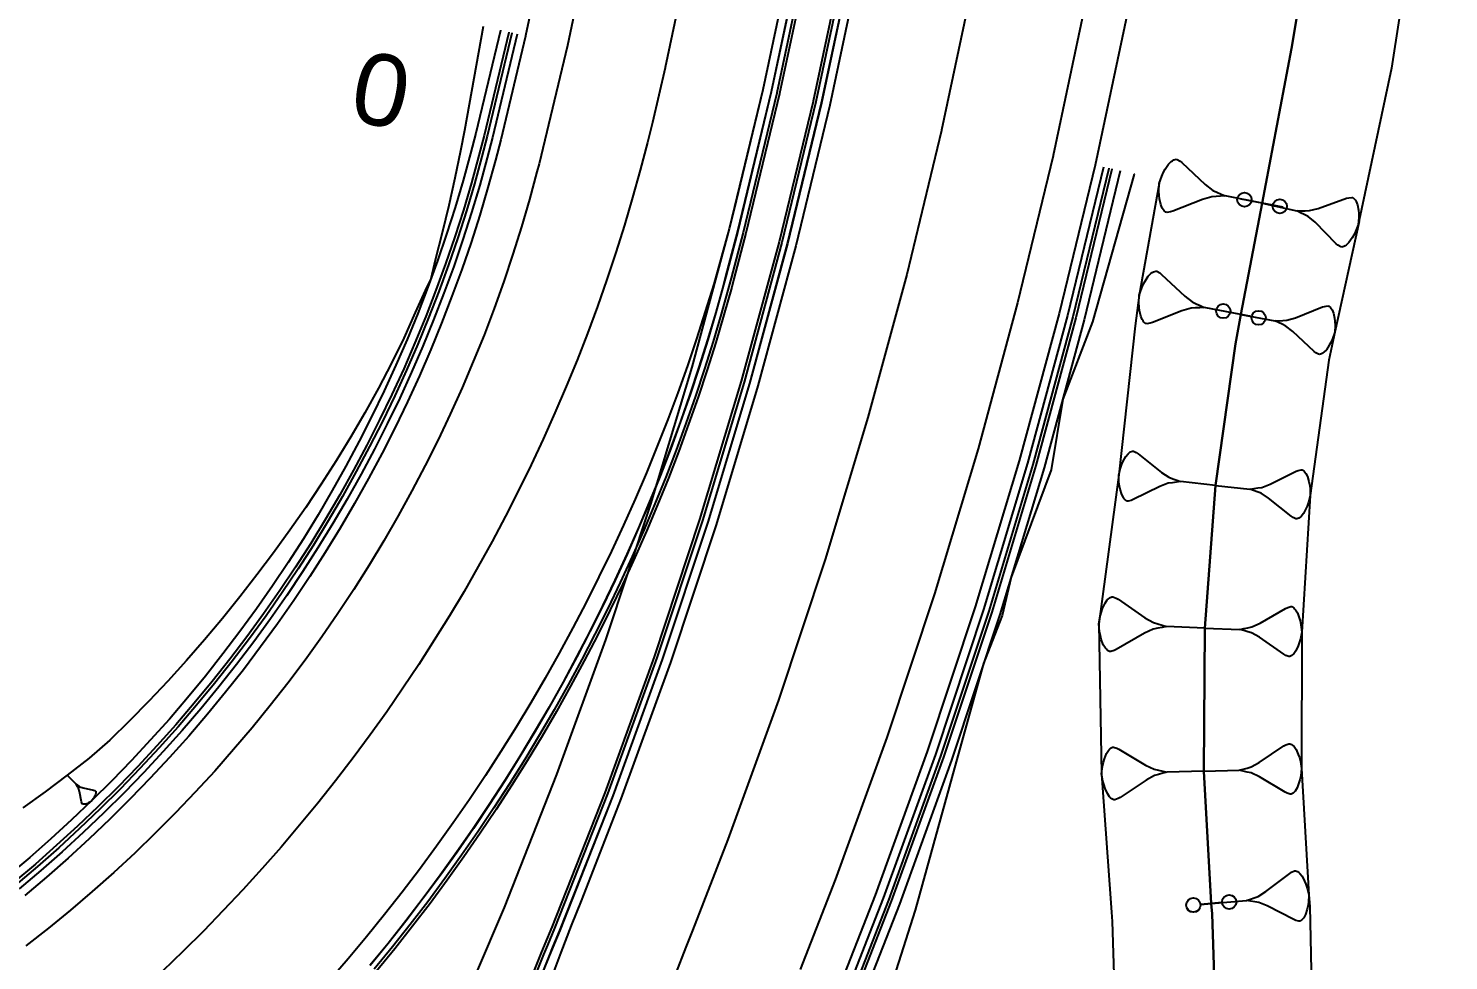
# Model space of a CAD drawing. Extents: x 383808 to 384559, y 802827 to 803490.
# Drawn here: x 384007.66 to 384057.27, y 803240.08 to 803272.65 of the extents above; entities that cross this region are included whole.
import ezdxf
from ezdxf.enums import TextEntityAlignment as Align

# ---------------------------------------------------------------- set-up
doc = ezdxf.new("R2010")
doc.units = 0
doc.layers.get('0').update_dxf_attribs({"linetype": 'CONTINUOUS'})
doc.styles.add('ARIAL', font='ARIAL.FON')

msp = doc.modelspace()

# ---------------------------------------------------------------- linework, layer by layer
at = {"color": 7}
for p, q in [((384047.623, 803268.0248), (384047.6671, 803268.0548)), ((384047.6671, 803268.0548), (384047.7483, 803268.0778)), ((384047.7483, 803268.0778), (384047.7853, 803268.0707)), ((384047.7853, 803268.0707), (384047.8894, 803268.0125)), ((384047.2508, 803267.4814), (384047.3161, 803267.6226)), ((384047.3161, 803267.6226), (384047.3743, 803267.7267)), ((384047.3743, 803267.7267), (384047.4837, 803267.8978)), ((384047.4837, 803267.8978), (384047.5789, 803267.9948)), ((384047.5789, 803267.9948), (384047.623, 803268.0248)), ((384047.8894, 803268.0125), (384047.9565, 803267.9613)), ((384047.9565, 803267.9613), (384048.7698, 803267.1922)), ((384047.1521, 803266.9627), (384047.1644, 803267.2291)), ((384047.1644, 803267.2291), (384047.2508, 803267.4814)), ((384048.7698, 803267.1922), (384049.038, 803266.9876)), ((384047.1609, 803266.8075), (384047.1521, 803266.9627)), ((384047.1768, 803266.6893), (384047.1609, 803266.8075)), ((384047.2156, 803266.4899), (384047.1768, 803266.6893)), ((384048.6711, 803266.6735), (384047.632, 803266.2571)), ((384048.9957, 803266.7653), (384048.6711, 803266.6735)), ((384049.1509, 803266.7741), (384048.9957, 803266.7653)), ((384049.038, 803266.9876), (384049.1791, 803266.9223)), ((384049.3062, 803266.7829), (384049.1509, 803266.7741)), ((384049.1791, 803266.9223), (384049.3203, 803266.857)), ((384049.4614, 803266.7918), (384049.3062, 803266.7829)), ((384049.3203, 803266.857), (384049.4614, 803266.7918)), ((384050.7581, 803266.5449), (384049.4614, 803266.7918)), ((384052.7142, 803266.3557), (384053.7038, 803266.7128)), ((384053.7038, 803266.7128), (384053.7808, 803266.7317)), ((384053.7808, 803266.7317), (384053.8923, 803266.7427)), ((384053.8923, 803266.7427), (384053.9269, 803266.7349)), ((384053.9269, 803266.7349), (384053.9882, 803266.6846)), ((384053.9882, 803266.6846), (384054.0149, 803266.6422)), ((384054.0149, 803266.6422), (384054.0416, 803266.5998)), ((384054.0416, 803266.5998), (384054.0873, 803266.4805)), ((384047.2685, 803266.3647), (384047.2156, 803266.4899)), ((384047.2985, 803266.3206), (384047.2685, 803266.3647)), ((384047.3285, 803266.2765), (384047.2985, 803266.3206)), ((384047.3956, 803266.2253), (384047.3285, 803266.2765)), ((384047.4326, 803266.2183), (384047.3956, 803266.2253)), ((384047.5508, 803266.2342), (384047.4326, 803266.2183)), ((384047.632, 803266.2571), (384047.5508, 803266.2342)), ((384050.7581, 803266.5449), (384051.968, 803266.2705)), ((384051.968, 803266.2705), (384052.1141, 803266.2737)), ((384052.0984, 803266.2046), (384051.968, 803266.2705)), ((384052.2288, 803266.1387), (384052.0984, 803266.2046)), ((384052.1141, 803266.2737), (384052.2602, 803266.2769)), ((384052.3593, 803266.0727), (384052.2288, 803266.1387)), ((384052.2602, 803266.2769), (384052.4063, 803266.2801)), ((384052.6044, 803265.8717), (384052.3593, 803266.0727)), ((384052.4063, 803266.2801), (384052.7142, 803266.3557)), ((384054.0873, 803266.4805), (384054.1172, 803266.2919)), ((384054.1172, 803266.2919), (384054.1282, 803266.1804)), ((384054.1282, 803266.1804), (384054.1315, 803266.0343)), ((384053.3432, 803265.1227), (384052.6044, 803265.8717)), ((384054.1111, 803265.7845), (384054.0217, 803265.5503)), ((384054.1315, 803266.0343), (384054.1111, 803265.7845)), ((384053.4045, 803265.0724), (384053.3432, 803265.1227)), ((384053.5004, 803265.0144), (384053.4045, 803265.0724)), ((384053.6967, 803265.0789), (384053.6543, 803265.0521)), ((384053.7894, 803265.1669), (384053.6967, 803265.0789)), ((384053.8977, 803265.324), (384053.7894, 803265.1669)), ((384053.9558, 803265.4199), (384053.8977, 803265.324)), ((384054.0217, 803265.5503), (384053.9558, 803265.4199)), ((384053.5349, 803265.0065), (384053.5004, 803265.0144)), ((384053.6119, 803265.0254), (384053.5349, 803265.0065)), ((384053.6543, 803265.0521), (384053.6119, 803265.0254)), ((384046.7789, 803263.9902), (384046.8731, 803264.0862)), ((384046.8731, 803264.0862), (384046.9167, 803264.1159)), ((384046.9167, 803264.1159), (384046.9603, 803264.1455)), ((384046.9603, 803264.1455), (384047.0405, 803264.1682)), ((384047.0405, 803264.1682), (384047.0772, 803264.1612)), ((384047.0772, 803264.1612), (384047.1801, 803264.1037)), ((384047.1801, 803264.1037), (384047.2464, 803264.0531)), ((384046.4631, 803263.329), (384046.5486, 803263.5785)), ((384046.5486, 803263.5785), (384046.6131, 803263.7181)), ((384046.6131, 803263.7181), (384046.6707, 803263.821)), ((384046.6707, 803263.821), (384046.7789, 803263.9902)), ((384047.2464, 803264.0531), (384048.0507, 803263.2925)), ((384046.4509, 803263.0656), (384046.4631, 803263.329)), ((384048.0507, 803263.2925), (384048.3159, 803263.0901)), ((384048.3159, 803263.0901), (384048.4555, 803263.0256)), ((384046.4597, 803262.912), (384046.4509, 803263.0656)), ((384046.4754, 803262.7952), (384046.4597, 803262.912)), ((384046.5138, 803262.598), (384046.4754, 803262.7952)), ((384046.5661, 803262.4742), (384046.5138, 803262.598)), ((384047.9531, 803262.7796), (384046.9255, 803262.3678)), ((384048.2741, 803262.8703), (384047.9531, 803262.7796)), ((384048.4276, 803262.879), (384048.2741, 803262.8703)), ((384048.5811, 803262.8878), (384048.4276, 803262.879)), ((384048.4555, 803263.0256), (384048.5951, 803262.961)), ((384048.7347, 803262.8965), (384048.5811, 803262.8878)), ((384048.5951, 803262.961), (384048.7347, 803262.8965)), ((384050.017, 803262.6523), (384048.7347, 803262.8965)), ((384050.017, 803262.6523), (384051.1986, 803262.4273)), ((384051.9189, 803262.5351), (384052.8658, 803262.9146)), ((384052.8658, 803262.9146), (384052.9397, 803262.9355)), ((384052.9397, 803262.9355), (384053.0474, 803262.95)), ((384053.0474, 803262.95), (384053.0812, 803262.9435)), ((384053.0812, 803262.9435), (384053.1423, 803262.8969)), ((384053.1423, 803262.8969), (384053.1696, 803262.8567)), ((384053.1696, 803262.8567), (384053.197, 803262.8165)), ((384053.197, 803262.8165), (384053.2452, 803262.7024)), ((384053.2452, 803262.7024), (384053.2806, 803262.5207)), ((384046.5958, 803262.4305), (384046.5661, 803262.4742)), ((384046.6255, 803262.3869), (384046.5958, 803262.4305)), ((384046.6918, 803262.3363), (384046.6255, 803262.3869)), ((384046.7284, 803262.3294), (384046.6918, 803262.3363)), ((384046.8453, 803262.3451), (384046.7284, 803262.3294)), ((384046.9255, 803262.3678), (384046.8453, 803262.3451)), ((384051.1986, 803262.4273), (384051.3401, 803262.4354)), ((384051.3272, 803262.3679), (384051.1986, 803262.4273)), ((384051.4559, 803262.3084), (384051.3272, 803262.3679)), ((384051.3401, 803262.4354), (384051.4816, 803262.4434)), ((384051.5845, 803262.2489), (384051.4559, 803262.3084)), ((384051.4816, 803262.4434), (384051.6231, 803262.4515)), ((384051.8289, 803262.0624), (384051.5845, 803262.2489)), ((384051.6231, 803262.4515), (384051.9189, 803262.5351)), ((384053.2806, 803262.5207), (384053.2951, 803262.413)), ((384053.3031, 803262.2715), (384053.2919, 803262.0288)), ((384053.2951, 803262.413), (384053.3031, 803262.2715)), ((384052.5701, 803261.3615), (384051.8289, 803262.0624)), ((384053.1536, 803261.6703), (384053.1006, 803261.5754)), ((384053.2131, 803261.7989), (384053.1536, 803261.6703)), ((384053.2919, 803262.0288), (384053.2131, 803261.7989)), ((384052.6312, 803261.3149), (384052.5701, 803261.3615)), ((384052.726, 803261.2619), (384052.6312, 803261.3149)), ((384052.7598, 803261.2554), (384052.726, 803261.2619)), ((384052.8337, 803261.2764), (384052.7598, 803261.2554)), ((384052.8739, 803261.3037), (384052.8337, 803261.2764)), ((384052.9141, 803261.331), (384052.8739, 803261.3037)), ((384053.0009, 803261.4194), (384052.9141, 803261.331)), ((384053.1006, 803261.5754), (384053.0009, 803261.4194)), ((384045.9049, 803257.5241), (384045.9934, 803257.6908)), ((384045.9934, 803257.6908), (384046.0744, 803257.7878)), ((384046.0744, 803257.7878), (384046.113, 803257.8189)), ((384046.113, 803257.8189), (384046.1516, 803257.85)), ((384046.1516, 803257.85), (384046.2251, 803257.8773)), ((384046.2251, 803257.8773), (384046.2599, 803257.8735)), ((384046.2599, 803257.8735), (384046.3607, 803257.8274)), ((384046.3607, 803257.8274), (384046.4266, 803257.785)), ((384046.4266, 803257.785), (384047.2374, 803257.1333)), ((384045.7476, 803257.0476), (384045.8088, 803257.2877)), ((384045.8088, 803257.2877), (384045.8588, 803257.4233)), ((384045.8588, 803257.4233), (384045.9049, 803257.5241)), ((384047.2374, 803257.1333), (384047.5011, 803256.9638)), ((384051.0311, 803256.7184), (384051.9437, 803257.1724)), ((384051.9437, 803257.1724), (384052.0157, 803257.1992)), ((384052.0157, 803257.1992), (384052.1218, 803257.2223)), ((384052.1218, 803257.2223), (384052.156, 803257.2186)), ((384052.156, 803257.2186), (384052.2206, 803257.1771)), ((384052.2206, 803257.1771), (384052.251, 803257.1392)), ((384052.251, 803257.1392), (384052.2815, 803257.1014)), ((384045.7561, 803256.7999), (384045.7476, 803257.0476)), ((384045.7759, 803256.6568), (384045.7561, 803256.7999)), ((384045.7995, 803256.5485), (384045.7759, 803256.6568)), ((384047.1847, 803256.6455), (384046.2534, 803256.1822)), ((384047.4785, 803256.7548), (384047.1847, 803256.6455)), ((384047.6217, 803256.7746), (384047.4785, 803256.7548)), ((384047.5011, 803256.9638), (384047.6367, 803256.9139)), ((384047.7648, 803256.7943), (384047.6217, 803256.7746)), ((384047.6367, 803256.9139), (384047.7723, 803256.864)), ((384047.908, 803256.8141), (384047.7648, 803256.7943)), ((384047.7723, 803256.864), (384047.908, 803256.8141)), ((384049.1275, 803256.6823), (384047.908, 803256.8141)), ((384049.1275, 803256.6823), (384050.3225, 803256.5532)), ((384050.7432, 803256.6113), (384051.0311, 803256.7184)), ((384052.2815, 803257.1014), (384052.3387, 803256.9916)), ((384052.3387, 803256.9916), (384052.3885, 803256.8135)), ((384052.3885, 803256.8135), (384052.4116, 803256.7074)), ((384052.4116, 803256.7074), (384052.431, 803256.5671)), ((384045.8503, 803256.3667), (384045.7995, 803256.5485)), ((384045.9087, 803256.2547), (384045.8503, 803256.3667)), ((384045.9398, 803256.2161), (384045.9087, 803256.2547)), ((384045.9709, 803256.1775), (384045.9398, 803256.2161)), ((384046.0368, 803256.1351), (384045.9709, 803256.1775)), ((384046.0716, 803256.1313), (384046.0368, 803256.1351)), ((384046.1799, 803256.1549), (384046.0716, 803256.1313)), ((384046.2534, 803256.1822), (384046.1799, 803256.1549)), ((384050.3225, 803256.5532), (384050.4627, 803256.5726)), ((384050.4553, 803256.5043), (384050.3225, 803256.5532)), ((384050.5882, 803256.4554), (384050.4553, 803256.5043)), ((384050.4627, 803256.5726), (384050.603, 803256.592)), ((384050.7211, 803256.4065), (384050.5882, 803256.4554)), ((384050.603, 803256.592), (384050.7432, 803256.6113)), ((384050.9795, 803256.2404), (384050.7211, 803256.4065)), ((384051.774, 803255.6019), (384050.9795, 803256.2404)), ((384052.4393, 803256.3244), (384052.3793, 803256.0891)), ((384052.431, 803256.5671), (384052.4393, 803256.3244)), ((384052.1985, 803255.6942), (384052.1191, 803255.5991)), ((384052.2852, 803255.8575), (384052.1985, 803255.6942)), ((384052.3304, 803255.9562), (384052.2852, 803255.8575)), ((384052.3793, 803256.0891), (384052.3304, 803255.9562)), ((384051.8386, 803255.5604), (384051.774, 803255.6019)), ((384051.9373, 803255.5151), (384051.8386, 803255.5604)), ((384051.9715, 803255.5115), (384051.9373, 803255.5151)), ((384052.0435, 803255.5382), (384051.9715, 803255.5115)), ((384052.0813, 803255.5687), (384052.0435, 803255.5382)), ((384052.1191, 803255.5991), (384052.0813, 803255.5687)), ((384045.2677, 803252.568), (384045.3489, 803252.6796)), ((384045.3489, 803252.6796), (384045.3887, 803252.7163)), ((384045.3887, 803252.7163), (384045.4285, 803252.7529)), ((384045.4285, 803252.7529), (384045.5065, 803252.788)), ((384045.5065, 803252.788), (384045.5448, 803252.7865)), ((384045.5448, 803252.7865), (384045.6579, 803252.7435)), ((384045.6579, 803252.7435), (384045.7329, 803252.7021)), ((384045.7329, 803252.7021), (384046.6639, 803252.051)), ((384045.0959, 803252.1153), (384045.1404, 803252.2667)), ((384045.1404, 803252.2667), (384045.1833, 803252.3799)), ((384045.1833, 803252.3799), (384045.2677, 803252.568)), ((384050.6837, 803251.8625), (384051.5782, 803252.3845)), ((384051.5782, 803252.3845), (384051.6493, 803252.4165)), ((384051.6493, 803252.4165), (384051.7553, 803252.4471)), ((384051.7553, 803252.4471), (384051.7902, 803252.4457)), ((384051.7902, 803252.4457), (384051.8585, 803252.4079)), ((384051.8585, 803252.4079), (384051.8919, 803252.3717)), ((384051.8919, 803252.3717), (384051.9254, 803252.3354)), ((384051.9254, 803252.3354), (384051.9908, 803252.2279)), ((384051.9908, 803252.2279), (384052.0534, 803252.0507)), ((384045.0466, 803251.8492), (384045.0959, 803252.1153)), ((384045.0739, 803251.5799), (384045.0466, 803251.8492)), ((384046.6639, 803252.051), (384046.9635, 803251.8855)), ((384047.1087, 803251.688), (384046.9541, 803251.656)), ((384046.9635, 803251.8855), (384047.1149, 803251.841)), ((384047.2632, 803251.72), (384047.1087, 803251.688)), ((384047.1149, 803251.841), (384047.2664, 803251.7965)), ((384047.4178, 803251.752), (384047.2632, 803251.72)), ((384047.2664, 803251.7965), (384047.4178, 803251.752)), ((384048.7563, 803251.6971), (384047.4178, 803251.752)), ((384048.7563, 803251.6971), (384049.9765, 803251.647)), ((384049.9765, 803251.647), (384050.1174, 803251.6762)), ((384050.1174, 803251.6762), (384050.2582, 803251.7053)), ((384050.2582, 803251.7053), (384050.3991, 803251.7345)), ((384050.3991, 803251.7345), (384050.6837, 803251.8625)), ((384052.0534, 803252.0507), (384052.0839, 803251.9447)), ((384052.0839, 803251.9447), (384052.1131, 803251.8039)), ((384052.1131, 803251.8039), (384052.1379, 803251.5584)), ((384045.1059, 803251.4254), (384045.0739, 803251.5799)), ((384045.1394, 803251.3091), (384045.1059, 803251.4254)), ((384045.2081, 803251.1147), (384045.1394, 803251.3091)), ((384046.6419, 803251.5156), (384045.6607, 803250.9429)), ((384046.9541, 803251.656), (384046.6419, 803251.5156)), ((384050.1145, 803251.6064), (384049.9765, 803251.647)), ((384050.2525, 803251.5659), (384050.1145, 803251.6064)), ((384050.3905, 803251.5253), (384050.2525, 803251.5659)), ((384050.6637, 803251.3744), (384050.3905, 803251.5253)), ((384051.5124, 803250.7809), (384050.6637, 803251.3744)), ((384052.0525, 803251.1778), (384052.0133, 803251.0746)), ((384052.0931, 803251.3158), (384052.0525, 803251.1778)), ((384052.1379, 803251.5584), (384052.0931, 803251.3158)), ((384045.2798, 803250.9968), (384045.2081, 803251.1147)), ((384045.3165, 803250.957), (384045.2798, 803250.9968)), ((384045.3532, 803250.9172), (384045.3165, 803250.957)), ((384045.4281, 803250.8758), (384045.3532, 803250.9172)), ((384045.4664, 803250.8743), (384045.4281, 803250.8758)), ((384045.5827, 803250.9078), (384045.4664, 803250.8743)), ((384045.6607, 803250.9429), (384045.5827, 803250.9078)), ((384051.5807, 803250.7431), (384051.5124, 803250.7809)), ((384051.6838, 803250.704), (384051.5807, 803250.7431)), ((384051.7187, 803250.7026), (384051.6838, 803250.704)), ((384051.7899, 803250.7346), (384051.7187, 803250.7026)), ((384051.8262, 803250.768), (384051.7899, 803250.7346)), ((384051.8624, 803250.8014), (384051.8262, 803250.768)), ((384051.9365, 803250.9032), (384051.8624, 803250.8014)), ((384052.0133, 803251.0746), (384051.9365, 803250.9032)), ((384045.2464, 803247.1244), (384045.3153, 803247.3102)), ((384045.3153, 803247.3102), (384045.386, 803247.4225)), ((384045.386, 803247.4225), (384045.4219, 803247.4602)), ((384045.4219, 803247.4602), (384045.4577, 803247.498)), ((384045.4577, 803247.498), (384045.5303, 803247.5366)), ((384045.5303, 803247.5366), (384045.5671, 803247.5376)), ((384045.5671, 803247.5376), (384045.6785, 803247.5036)), ((384045.6785, 803247.5036), (384045.753, 803247.4687)), ((384045.753, 803247.4687), (384046.6879, 803246.9037)), ((384050.6499, 803246.9946), (384051.5164, 803247.5811)), ((384051.5164, 803247.5811), (384051.586, 803247.6181)), ((384051.586, 803247.6181), (384051.6908, 803247.6561)), ((384051.6908, 803247.6561), (384051.726, 803247.657)), ((384051.726, 803247.657), (384051.7974, 803247.6235)), ((384051.7974, 803247.6235), (384051.8336, 803247.5892)), ((384051.8336, 803247.5892), (384051.8697, 803247.5549)), ((384051.8697, 803247.5549), (384051.9429, 803247.451)), ((384051.9429, 803247.451), (384052.0179, 803247.2766)), ((384052.0179, 803247.2766), (384052.0559, 803247.1718)), ((384045.1493, 803246.6065), (384045.1794, 803246.8649)), ((384045.1794, 803246.8649), (384045.2125, 803247.0131)), ((384045.2125, 803247.0131), (384045.2464, 803247.1244)), ((384046.6879, 803246.9037), (384046.986, 803246.7641)), ((384046.986, 803246.7641), (384047.1341, 803246.7311)), ((384047.1341, 803246.7311), (384047.2822, 803246.6981)), ((384048.718, 803246.6981), (384049.9514, 803246.7298)), ((384049.9514, 803246.7298), (384050.0915, 803246.7687)), ((384050.0933, 803246.6982), (384049.9514, 803246.7298)), ((384050.0915, 803246.7687), (384050.2315, 803246.8075)), ((384050.2315, 803246.8075), (384050.3716, 803246.8464)), ((384050.3716, 803246.8464), (384050.6499, 803246.9946)), ((384052.0559, 803247.1718), (384052.0947, 803247.0317)), ((384052.0947, 803247.0317), (384052.1363, 803246.7859)), ((384052.1363, 803246.7859), (384052.1074, 803246.5384)), ((384009.0181, 803246.5576), (384009.3294, 803246.2375)), ((384009.3294, 803246.2375), (384009.3741, 803246.2098)), ((384009.3558, 803246.192), (384009.3294, 803246.2375)), ((384009.3741, 803246.2098), (384009.4188, 803246.1821)), ((384045.1927, 803246.3499), (384045.1493, 803246.6065)), ((384045.2332, 803246.2036), (384045.1927, 803246.3499)), ((384046.7011, 803246.3886), (384045.7965, 803245.7763)), ((384046.9917, 803246.5433), (384046.7011, 803246.3886)), ((384047.1379, 803246.5839), (384046.9917, 803246.5433)), ((384047.2841, 803246.6245), (384047.1379, 803246.5839)), ((384047.2822, 803246.6981), (384047.4303, 803246.6651)), ((384047.4303, 803246.6651), (384047.2841, 803246.6245)), ((384048.718, 803246.6981), (384047.4303, 803246.6651)), ((384050.2352, 803246.6666), (384050.0933, 803246.6982)), ((384050.377, 803246.635), (384050.2352, 803246.6666)), ((384050.6626, 803246.5012), (384050.377, 803246.635)), ((384051.558, 803245.96), (384050.6626, 803246.5012)), ((384052.0432, 803246.2899), (384051.9773, 803246.1119)), ((384052.0758, 803246.3965), (384052.0432, 803246.2899)), ((384052.1074, 803246.5384), (384052.0758, 803246.3965)), ((384009.3822, 803246.1465), (384009.3558, 803246.192)), ((384009.4087, 803246.1011), (384009.3822, 803246.1465)), ((384009.4432, 803245.9923), (384009.4087, 803246.1011)), ((384009.4188, 803246.1821), (384009.4635, 803246.1544)), ((384009.5192, 803245.6214), (384009.4432, 803245.9923)), ((384009.4635, 803246.1544), (384009.5713, 803246.1168)), ((384009.5713, 803246.1168), (384009.9399, 803246.0305)), ((384009.9359, 803245.7418), (384009.8808, 803245.6704)), ((384009.9636, 803245.7865), (384009.9359, 803245.7418)), ((384009.9399, 803246.0305), (384009.9669, 803246.0211)), ((384009.9821, 803245.8224), (384009.9636, 803245.7865)), ((384009.9669, 803246.0211), (384010.0027, 803246.0025)), ((384010.0101, 803245.8851), (384009.9821, 803245.8224)), ((384010.0027, 803246.0025), (384010.0116, 803245.9934)), ((384010.0197, 803245.9301), (384010.0101, 803245.8851)), ((384010.0116, 803245.9934), (384010.0202, 803245.9662)), ((384010.02, 803245.9481), (384010.0197, 803245.9301)), ((384010.0202, 803245.9662), (384010.02, 803245.9481)), ((384045.2729, 803246.0942), (384045.2332, 803246.2036)), ((384045.3512, 803245.9122), (384045.2729, 803246.0942)), ((384045.4276, 803245.8037), (384045.3512, 803245.9122)), ((384045.4653, 803245.7678), (384045.4276, 803245.8037)), ((384045.5031, 803245.732), (384045.4653, 803245.7678)), ((384045.5776, 803245.6971), (384045.5031, 803245.732)), ((384045.7238, 803245.7376), (384045.6144, 803245.698)), ((384045.7965, 803245.7763), (384045.7238, 803245.7376)), ((384051.6294, 803245.9266), (384051.558, 803245.96)), ((384051.736, 803245.8941), (384051.6294, 803245.9266)), ((384051.7713, 803245.895), (384051.736, 803245.8941)), ((384051.8409, 803245.932), (384051.7713, 803245.895)), ((384051.8752, 803245.9682), (384051.8409, 803245.932)), ((384051.9095, 803246.0043), (384051.8752, 803245.9682)), ((384051.9773, 803246.1119), (384051.9095, 803246.0043)), ((384009.5278, 803245.5942), (384009.5192, 803245.6214)), ((384009.5454, 803245.5578), (384009.5278, 803245.5942)), ((384009.5543, 803245.5487), (384009.5454, 803245.5578)), ((384009.5812, 803245.5393), (384009.5543, 803245.5487)), ((384009.5993, 803245.539), (384009.5812, 803245.5393)), ((384009.6173, 803245.5388), (384009.5993, 803245.539)), ((384009.6625, 803245.5472), (384009.6173, 803245.5388)), ((384009.726, 803245.5734), (384009.6625, 803245.5472)), ((384009.7624, 803245.5909), (384009.726, 803245.5734)), ((384009.8078, 803245.6173), (384009.7624, 803245.5909)), ((384009.8808, 803245.6704), (384009.8078, 803245.6173)), ((384045.6144, 803245.698), (384045.5776, 803245.6971)), ((384050.8896, 803242.4886), (384051.7181, 803243.1274)), ((384051.7181, 803243.1274), (384051.7853, 803243.1686)), ((384051.7853, 803243.1686), (384051.8875, 803243.213)), ((384051.8875, 803243.213), (384051.9226, 803243.2161)), ((384051.9226, 803243.2161), (384051.9959, 803243.1871)), ((384051.9959, 803243.1871), (384052.0341, 803243.1551)), ((384052.0341, 803243.1551), (384052.0723, 803243.123)), ((384052.0723, 803243.123), (384052.1518, 803243.0239)), ((384052.1518, 803243.0239), (384052.2374, 803242.8544)), ((384052.2374, 803242.8544), (384052.2817, 803242.7522)), ((384052.2817, 803242.7522), (384052.3292, 803242.6148)), ((384050.3462, 803242.2287), (384050.4836, 803242.2761)), ((384050.4836, 803242.2761), (384050.621, 803242.3235)), ((384050.621, 803242.3235), (384050.8896, 803242.4886)), ((384052.3292, 803242.6148), (384052.3858, 803242.3721)), ((384052.3858, 803242.3721), (384052.3723, 803242.1232)), ((384048.9799, 803242.0735), (384050.2089, 803242.1812)), ((384050.2089, 803242.1812), (384050.3462, 803242.2287)), ((384050.3524, 803242.1584), (384050.2089, 803242.1812)), ((384050.4959, 803242.1356), (384050.3524, 803242.1584)), ((384050.6394, 803242.1128), (384050.4959, 803242.1356)), ((384050.9327, 803241.997), (384050.6394, 803242.1128)), ((384051.8597, 803241.5122), (384050.9327, 803241.997)), ((384052.3236, 803241.8713), (384052.2688, 803241.6896)), ((384052.3495, 803241.9797), (384052.3236, 803241.8713)), ((384052.3723, 803242.1232), (384052.3495, 803241.9797)), ((384051.933, 803241.4832), (384051.8597, 803241.5122)), ((384052.0414, 803241.4574), (384051.933, 803241.4832)), ((384052.0766, 803241.4604), (384052.0414, 803241.4574)), ((384052.1437, 803241.5017), (384052.0766, 803241.4604)), ((384052.1757, 803241.5399), (384052.1437, 803241.5017)), ((384052.2078, 803241.5781), (384052.1757, 803241.5399)), ((384052.2688, 803241.6896), (384052.2078, 803241.5781))]:
    msp.add_line(p, q, dxfattribs=at)
at = {"color": 3}
msp.add_line((384051.4949, 803266.4046), (384050.0213, 803266.6852), dxfattribs=at)
at = {"color": 1}
for p, q in [((384051.1313, 803266.4738), (384050.3849, 803266.6159)), ((384050.3902, 803262.5813), (384049.6438, 803262.7234)), ((384048.6015, 803242.0403), (384049.3584, 803242.1067)), ((384049.3584, 803242.1067), (384048.6015, 803242.0403))]:
    msp.add_line(p, q, dxfattribs=at)
at = {"color": 3, "linetype": 'CONTINUOUS'}
for points in [[(384037.4743, 803300), (384037.1357, 803295.1866), (384036.6464, 803290.2108), (384036.3541, 803287.7605), (384036.0192, 803285.2505), (384035.2544, 803280.3095), (384034.3527, 803275.3916), (384033.3147, 803270.5007), (384033.3136, 803270.4957), (384032.1413, 803265.6405), (384030.8334, 803260.8148), (384029.3919, 803256.0272), (384027.818, 803251.2816), (384026.113, 803246.5814), (384024.278, 803241.9305), (384022.3146, 803237.3323), (384020.2242, 803232.7904), (384018.0085, 803228.3083), (384016.3814, 803225.2039), (384015.6691, 803223.8895), (384013.2079, 803219.5374)], [(384050.7581, 803266.5449), (384050.017, 803262.6523), (384049.8299, 803261.6318), (384049.1275, 803256.6823), (384048.7563, 803251.6971), (384048.718, 803246.6981), (384048.9799, 803242.0735), (384049.0098, 803241.7075), (384049.0936, 803239.2096), (384048.9692, 803236.7134), (384048.6375, 803234.2363), (384048.1007, 803231.7953), (384047.3626, 803229.4075), (384046.4283, 803227.0894), (384045.5138, 803225.2398), (384044.1227, 803222.654), (384041.7538, 803218.2508), (384040.9241, 803216.7088), (384039.7055, 803213.7039), (384039.2249, 803211.2535), (384039.1576, 803208.7573), (384039.3377, 803207.1366), (384039.6733, 803205.1226)]]:
    msp.add_lwpolyline(points, dxfattribs=at)
at = {"color": 7, "linetype": 'CONTINUOUS'}
for points in [[(384045.5138, 803225.2398), (384046.4283, 803227.0894), (384047.3626, 803229.4075), (384048.1007, 803231.7953), (384048.6375, 803234.2363), (384048.9692, 803236.7134), (384049.0936, 803239.2096), (384049.0098, 803241.7075), (384048.9799, 803242.0735), (384048.718, 803246.6981), (384048.7563, 803251.6971), (384049.1275, 803256.6823), (384049.8299, 803261.6318), (384050.017, 803262.6523), (384050.7581, 803266.5449), (384051.7862, 803271.9441), (384052.6938, 803277.3616), (384053.4808, 803282.7955), (384053.8334, 803285.5533), (384054.1398, 803288.2451), (384054.625, 803293.712), (384054.9281, 803299.1904), (384054.8916, 803300)], [(384054.8916, 803300), (384054.9281, 803299.1904), (384054.625, 803293.712), (384054.1398, 803288.2451), (384053.8334, 803285.5533), (384053.4808, 803282.7955), (384052.6938, 803277.3616), (384051.7862, 803271.9441), (384050.7581, 803266.5449)], [(384057.2262, 803300), (384057.2694, 803299.0584), (384057.2226, 803293.493), (384056.875, 803287.9378), (384056.7628, 803285.1834), (384056.6133, 803282.3551), (384056.126, 803276.7814), (384055.2807, 803271.2531), (384054.1111, 803265.7845)], [(384027.4856, 803276.7496), (384026.4881, 803272.0488), (384026.487, 803272.044), (384025.4971, 803267.9153), (384025.4254, 803267.6351), (384025.1651, 803266.6696), (384024.8855, 803265.7095), (384024.5868, 803264.7552), (384024.269, 803263.807), (384023.9324, 803262.8654), (384023.577, 803261.9307), (384023.2029, 803261.0033), (384022.8104, 803260.0836), (384022.3996, 803259.1719), (384021.9706, 803258.2686), (384021.5237, 803257.3741), (384021.0589, 803256.4887), (384020.5766, 803255.6127), (384020.0768, 803254.7466), (384019.5598, 803253.8906), (384019.0257, 803253.0452), (384018.4749, 803252.2106), (384017.9075, 803251.3871), (384017.3238, 803250.5752), (384016.7239, 803249.7752), (384016.1081, 803248.9873), (384015.4767, 803248.2118), (384014.8299, 803247.4492), (384014.168, 803246.6996), (384013.4913, 803245.9634), (384012.7999, 803245.2409), (384012.0943, 803244.5324), (384011.3746, 803243.8381), (384010.6412, 803243.1583), (384009.8943, 803242.4934), (384009.1343, 803241.8435), (384008.3614, 803241.209), (384007.576, 803240.59)], [(384030.9192, 803276.0706), (384029.9014, 803271.2748), (384029.9003, 803271.2699), (384029.4562, 803269.3611), (384029.2857, 803268.6649), (384029.034, 803267.6971), (384028.7663, 803266.7336), (384028.4825, 803265.7748), (384028.1827, 803264.8207), (384027.8671, 803263.8719), (384027.5358, 803262.9284), (384027.1887, 803261.9905), (384026.8261, 803261.0586), (384026.448, 803260.1329), (384026.0545, 803259.2135), (384025.6458, 803258.3009), (384025.2219, 803257.3952), (384024.783, 803256.4967), (384024.3291, 803255.6056), (384023.8605, 803254.7223), (384023.3772, 803253.8468), (384022.8794, 803252.9795), (384022.3672, 803252.1207), (384021.8407, 803251.2705), (384021.3002, 803250.4292), (384020.7457, 803249.597), (384020.1774, 803248.7742), (384019.5955, 803247.961), (384019.0001, 803247.1575), (384018.3914, 803246.3641), (384017.7696, 803245.581), (384017.1348, 803244.8083), (384016.4872, 803244.0464), (384015.827, 803243.2953), (384015.1544, 803242.5553), (384014.4695, 803241.8266), (384013.7726, 803241.1095), (384013.0639, 803240.4041), (384012.3434, 803239.7105)], [(384034.3527, 803275.3916), (384033.3147, 803270.5007), (384033.3136, 803270.4957), (384032.3177, 803266.3347), (384032.1381, 803265.6382), (384031.8757, 803264.6733), (384031.5984, 803263.7125), (384031.3064, 803262.7561), (384030.9997, 803261.8043), (384030.6784, 803260.8573), (384030.3426, 803259.9154), (384029.9923, 803258.9788), (384029.6276, 803258.0477), (384029.2487, 803257.1222), (384028.8556, 803256.2028), (384028.4484, 803255.2895), (384028.0272, 803254.3825), (384027.592, 803253.4821), (384027.1431, 803252.5886), (384026.6805, 803251.702), (384026.2043, 803250.8227), (384025.7146, 803249.9508), (384025.2116, 803249.0866), (384024.6953, 803248.2301), (384024.166, 803247.3818), (384023.6236, 803246.5416), (384023.0684, 803245.7099), (384022.5004, 803244.8869), (384021.9199, 803244.0727), (384021.3269, 803243.2675), (384020.7215, 803242.4715), (384020.104, 803241.685), (384019.4745, 803240.908), (384018.8331, 803240.1408), (384018.18, 803239.3836)], [(384034.8432, 803275.2946), (384033.8023, 803270.3901), (384033.8012, 803270.3851), (384032.6257, 803265.5164), (384032.21, 803263.9241), (384032.1316, 803263.6322), (384031.8615, 803262.6661), (384031.5761, 803261.7044), (384031.2755, 803260.7473), (384030.9597, 803259.7951), (384030.6288, 803258.8481), (384030.2829, 803257.9065), (384029.9222, 803256.9704), (384029.5466, 803256.0402), (384029.1563, 803255.1161), (384028.7514, 803254.1983), (384028.332, 803253.287), (384027.8982, 803252.3825), (384027.45, 803251.485), (384026.9877, 803250.5947), (384026.5113, 803249.7119), (384026.0209, 803248.8367), (384025.5167, 803247.9695), (384024.9989, 803247.1103), (384024.4674, 803246.2595), (384023.9225, 803245.4172), (384023.3643, 803244.5837), (384022.793, 803243.7591), (384022.2086, 803242.9438), (384021.6114, 803242.1378), (384021.0014, 803241.3413), (384020.3789, 803240.5547), (384019.744, 803239.778)], [(384034.9413, 803275.2752), (384033.8999, 803270.368), (384033.8987, 803270.363), (384032.7225, 803265.4916), (384032.3066, 803263.8983), (384032.2282, 803263.606), (384031.9576, 803262.6384), (384031.6717, 803261.6752), (384031.3706, 803260.7166), (384031.0543, 803259.7629), (384030.7229, 803258.8144), (384030.3765, 803257.8712), (384030.0152, 803256.9337), (384029.639, 803256.002), (384029.2481, 803255.0764), (384028.8426, 803254.1572), (384028.4225, 803253.2445), (384027.988, 803252.3385), (384027.5391, 803251.4396), (384027.0761, 803250.5479), (384026.5989, 803249.6637), (384026.1078, 803248.7872), (384025.6028, 803247.9185), (384025.0841, 803247.058), (384024.5518, 803246.2059), (384024.006, 803245.3622), (384023.447, 803244.5274), (384022.8747, 803243.7015), (384022.2894, 803242.8849), (384021.6912, 803242.0776), (384021.0803, 803241.2799), (384020.4568, 803240.492), (384019.8209, 803239.7141)], [(384036.1185, 803275.0424), (384035.0701, 803270.1026), (384035.069, 803270.0976), (384033.885, 803265.1938), (384032.564, 803260.3198), (384031.1081, 803255.4844), (384029.5185, 803250.6913), (384027.7964, 803245.9441), (384025.9431, 803241.2467), (384025.7015, 803240.6614), (384025.565, 803240.3304), (384025.1895, 803239.4)], [(384036.2166, 803275.023), (384035.1677, 803270.0805), (384035.1665, 803270.0754), (384033.9819, 803265.169), (384032.6601, 803260.2923), (384031.2035, 803255.4542), (384029.613, 803250.6585), (384027.8899, 803245.9087), (384026.0356, 803241.2087), (384025.7939, 803240.6232), (384025.6575, 803240.2925), (384025.2824, 803239.3631)], [(384036.7071, 803274.926), (384035.6553, 803269.9699), (384035.6541, 803269.9648), (384034.4662, 803265.0449), (384033.1409, 803260.1548), (384031.6802, 803255.3034), (384030.0853, 803250.4945), (384028.3575, 803245.7317), (384026.9648, 803242.1663), (384026.6208, 803241.3006), (384026.2605, 803240.3678), (384025.9096, 803239.4314)], [(384040.6311, 803274.1501), (384039.5562, 803269.0852), (384039.5551, 803269.0801), (384038.3411, 803264.0522), (384036.9867, 803259.0549), (384035.494, 803254.0972), (384033.8641, 803249.1828), (384032.0984, 803244.3155), (384030.8604, 803241.1337), (384030.6281, 803240.546), (384030.2694, 803239.6126)], [(384044.5551, 803273.3741), (384043.4572, 803268.2006), (384043.456, 803268.1953), (384042.216, 803263.0596), (384040.8325, 803257.955), (384039.3077, 803252.8909), (384037.6429, 803247.871), (384035.8393, 803242.8993), (384034.6228, 803239.7696)], [(384024.4401, 803272.5133), (384024.439, 803272.5085), (384023.5809, 803268.9065), (384023.3991, 803268.2007), (384023.1361, 803267.2483), (384022.8542, 803266.3014), (384022.5533, 803265.3604), (384022.2337, 803264.4255), (384021.8955, 803263.4972), (384021.5387, 803262.5759), (384021.1636, 803261.6619), (384020.7703, 803260.7555), (384020.359, 803259.8573), (384019.9298, 803258.9674), (384019.4828, 803258.0863), (384019.0184, 803257.2143), (384018.5366, 803256.3517), (384018.0376, 803255.499), (384017.5217, 803254.6564), (384016.989, 803253.8243), (384016.4398, 803253.0031), (384015.8743, 803252.1929), (384015.2927, 803251.3943), (384014.6952, 803250.6074), (384014.0822, 803249.8327), (384013.4537, 803249.0703), (384012.8101, 803248.3207), (384012.1517, 803247.5841), (384011.4787, 803246.8608), (384010.7913, 803246.1511), (384010.0899, 803245.4553), (384009.3747, 803244.7737), (384008.646, 803244.1065), (384007.9042, 803243.454), (384007.1494, 803242.8165)], [(384023.5451, 803272.7113), (384022.8972, 803269.0804), (384022.7584, 803268.3707), (384022.5589, 803267.4139), (384022.3449, 803266.4586), (384022.1163, 803265.5049), (384021.8728, 803264.5529), (384021.7207, 803263.8938), (384021.5789, 803263.6161), (384021.1664, 803262.7244), (384020.77, 803261.828), (384020.3412, 803260.9469), (384019.8895, 803260.078), (384019.418, 803259.2206), (384018.9271, 803258.3752), (384018.4173, 803257.5422), (384017.8892, 803256.7219), (384017.3497, 803255.9108), (384016.7954, 803255.1112), (384016.2246, 803254.3245), (384015.6377, 803253.5511), (384015.044, 803252.785), (384014.4386, 803252.0294), (384013.8182, 803251.2873), (384013.1833, 803250.5587), (384012.5341, 803249.844), (384011.8713, 803249.1432), (384011.1951, 803248.4566), (384010.506, 803247.7842), (384009.779, 803247.1514), (384009.0181, 803246.5576), (384008.2491, 803245.9786), (384007.4724, 803245.4143)], [(384024.5473, 803272.489), (384024.5463, 803272.4842), (384023.6875, 803268.8794), (384023.5054, 803268.1724), (384023.2419, 803267.218), (384022.9593, 803266.269), (384022.6577, 803265.3258), (384022.3374, 803264.3889), (384021.9984, 803263.4585), (384021.6409, 803262.5351), (384021.265, 803261.6191), (384020.8708, 803260.7107), (384020.4585, 803259.8105), (384020.0284, 803258.9186), (384019.5804, 803258.0355), (384019.1149, 803257.1616), (384018.632, 803256.2971), (384018.132, 803255.4425), (384017.6149, 803254.5981), (384017.0811, 803253.7641), (384016.5306, 803252.941), (384015.9639, 803252.1291), (384015.381, 803251.3286), (384014.7822, 803250.54), (384014.1677, 803249.7635), (384013.5379, 803248.9995), (384012.8929, 803248.2482), (384012.233, 803247.51), (384011.5585, 803246.7851), (384010.8696, 803246.0738), (384010.1666, 803245.3765), (384009.4498, 803244.6933), (384008.7195, 803244.0247), (384007.976, 803243.3707), (384007.2195, 803242.7318)], [(384045.3979, 803267.7605), (384045.3967, 803267.7551), (384044.1437, 803262.5657), (384042.7458, 803257.4078), (384041.2051, 803252.2907), (384039.5229, 803247.2184), (384037.7004, 803242.1948), (384036.3146, 803238.6408)], [(384045.5052, 803267.7361), (384045.504, 803267.7308), (384044.2503, 803262.5384), (384042.8515, 803257.3776), (384041.31, 803252.2576), (384039.6268, 803247.1823), (384037.8033, 803242.1558), (384036.4168, 803238.6002)], [(384046.2926, 803267.5576), (384046.2913, 803267.5522), (384044.8264, 803262.3908), (384043.7898, 803259.6928), (384043.3852, 803257.2249), (384041.9903, 803253.4768), (384041.6794, 803252.1407), (384041.0276, 803250.4533), (384040.0727, 803247.0276), (384038.6415, 803241.8385), (384037.4753, 803238.1804)], [(384047.1644, 803267.2291), (384046.4631, 803263.329), (384046.3218, 803262.2496), (384045.7476, 803257.0476), (384045.0466, 803251.8492), (384045.1493, 803246.6065), (384045.4931, 803241.7678), (384045.5186, 803241.4444), (384045.5877, 803239.2381), (384045.4744, 803237.034), (384045.1897, 803234.8451), (384044.7108, 803232.6903), (384044.0423, 803230.5875), (384043.1995, 803228.5499), (384042.377, 803226.9274)], [(384054.14, 803265.901), (384053.2919, 803262.0288), (384053.0864, 803261.0583), (384052.4393, 803256.3244), (384052.1379, 803251.5584), (384052.1363, 803246.7859), (384052.3858, 803242.3721), (384052.418, 803241.9643), (384052.4845, 803239.1821), (384052.327, 803236.4055), (384051.976, 803233.6467), (384051.3992, 803230.9245), (384050.6002, 803228.2569), (384049.5787, 803225.6644), (384048.773, 803223.4864)]]:
    msp.add_lwpolyline(points, dxfattribs=at)
at = {"color": 1, "linetype": 'CONTINUOUS'}
for points in [[(384054.8916, 803300), (384054.9281, 803299.1904), (384054.625, 803293.712), (384054.1398, 803288.2451), (384053.8334, 803285.5533), (384053.4808, 803282.7955), (384052.6938, 803277.3616), (384051.7862, 803271.9441), (384050.7581, 803266.5449)], [(384034.6519, 803275.3324), (384033.6122, 803270.4332), (384033.611, 803270.4282), (384032.4368, 803265.5648), (384032.0216, 803263.9745), (384031.9434, 803263.6832), (384031.6741, 803262.7201), (384031.3896, 803261.7613), (384031.0899, 803260.8072), (384030.7751, 803259.858), (384030.4452, 803258.9139), (384030.1004, 803257.9751), (384029.7408, 803257.042), (384029.3664, 803256.1146), (384028.9773, 803255.1934), (384028.5736, 803254.2784), (384028.1555, 803253.3699), (384027.723, 803252.4682), (384027.2762, 803251.5735), (384026.8153, 803250.6859), (384026.3404, 803249.8058), (384025.8516, 803248.9334), (384025.349, 803248.0688), (384024.8327, 803247.2123), (384024.3028, 803246.3641), (384023.7596, 803245.5244), (384023.2032, 803244.6935), (384022.6336, 803243.8715), (384022.051, 803243.0586), (384021.4556, 803242.2551), (384020.8475, 803241.4611), (384020.2269, 803240.6769), (384019.594, 803239.9026)], [(384036.4079, 803274.9852), (384035.3578, 803270.0374), (384035.3567, 803270.0323), (384034.1708, 803265.1206), (384032.8476, 803260.2387), (384031.3894, 803255.3954), (384029.7972, 803250.5945), (384028.0723, 803245.8397), (384026.2159, 803241.1346), (384025.9742, 803240.5489), (384025.8379, 803240.2185), (384025.4636, 803239.2911)], [(384024.1475, 803272.5796), (384024.1464, 803272.5749), (384023.2901, 803268.9805), (384023.1091, 803268.2776), (384022.8478, 803267.3311), (384022.5675, 803266.3899), (384022.2685, 803265.4546), (384021.9508, 803264.5254), (384021.6146, 803263.6027), (384021.2601, 803262.687), (384020.8872, 803261.7785), (384020.4963, 803260.8777), (384020.0875, 803259.9849), (384019.6609, 803259.1004), (384019.2167, 803258.2247), (384018.755, 803257.358), (384018.2761, 803256.5007), (384017.7802, 803255.6531), (384017.2674, 803254.8156), (384016.738, 803253.9886), (384016.1921, 803253.1723), (384015.63, 803252.3671), (384015.052, 803251.5733), (384014.4581, 803250.7912), (384013.8488, 803250.0212), (384013.2241, 803249.2635), (384012.5845, 803248.5184), (384011.93, 803247.7863), (384011.2611, 803247.0674), (384010.5779, 803246.362), (384009.8808, 803245.6704), (384009.1699, 803244.9929), (384008.4457, 803244.3298), (384007.7083, 803243.6813), (384006.9581, 803243.0476)], [(384024.7326, 803272.4469), (384024.7316, 803272.4422), (384023.8716, 803268.8326), (384023.6891, 803268.1237), (384023.4245, 803267.1656), (384023.1408, 803266.2129), (384022.8381, 803265.2661), (384022.5166, 803264.3256), (384022.1763, 803263.3917), (384021.8174, 803262.4648), (384021.44, 803261.5452), (384021.0443, 803260.6334), (384020.6305, 803259.7296), (384020.1987, 803258.8344), (384019.749, 803257.9479), (384019.2817, 803257.0706), (384018.797, 803256.2028), (384018.295, 803255.3449), (384017.7759, 803254.4972), (384017.24, 803253.6601), (384016.6875, 803252.8338), (384016.1186, 803252.0188), (384015.5334, 803251.2153), (384014.9323, 803250.4236), (384014.3155, 803249.6442), (384013.6833, 803248.8772), (384013.0358, 803248.123), (384012.3734, 803247.3819), (384011.6962, 803246.6543), (384011.0047, 803245.9403), (384010.299, 803245.2403), (384009.5795, 803244.5545), (384008.8464, 803243.8832), (384008.1, 803243.2268), (384007.3407, 803242.5854)], [(384045.2126, 803267.8025), (384045.2114, 803267.7972), (384043.9597, 803262.6129), (384042.5631, 803257.4601), (384041.0239, 803252.348), (384039.3434, 803247.2807), (384037.5227, 803242.262), (384036.1379, 803238.7109)], [(384045.7977, 803267.6698), (384045.7965, 803267.6644), (384044.5409, 803262.464), (384043.14, 803257.2951), (384041.596, 803252.1671), (384039.9102, 803247.084), (384038.0839, 803242.0496), (384036.6957, 803238.4896)]]:
    msp.add_lwpolyline(points, dxfattribs=at)
at = {"color": 2, "linetype": 'CONTINUOUS'}
for points in [[(384026.0141, 803277.0405), (384025.0252, 803272.3806), (384025.0241, 803272.3758), (384024.1624, 803268.7586), (384023.979, 803268.0467), (384023.7129, 803267.0828), (384023.4275, 803266.1244), (384023.123, 803265.1719), (384022.7995, 803264.2257), (384022.4571, 803263.2862), (384022.096, 803262.3537), (384021.7164, 803261.4285), (384021.3183, 803260.5112), (384020.902, 803259.602), (384020.4676, 803258.7013), (384020.0152, 803257.8095), (384019.5451, 803256.9269), (384019.0574, 803256.0539), (384018.5524, 803255.1908), (384018.0302, 803254.338), (384017.4911, 803253.4958), (384016.9352, 803252.6646), (384016.3628, 803251.8446), (384015.7742, 803251.0362), (384015.1694, 803250.2398), (384014.5489, 803249.4557), (384013.9128, 803248.6841), (384013.2614, 803247.9253), (384012.595, 803247.1798), (384011.9138, 803246.4477), (384011.2181, 803245.7294), (384010.5082, 803245.0252), (384009.7843, 803244.3353), (384009.0468, 803243.66), (384008.2959, 803242.9996), (384007.5319, 803242.3543)], [(384034.647, 803275.3334), (384033.6073, 803270.4343), (384033.6061, 803270.4293), (384032.4319, 803265.566), (384032.0168, 803263.9758), (384031.9386, 803263.6845), (384031.6693, 803262.7214), (384031.3848, 803261.7628), (384031.0851, 803260.8088), (384030.7703, 803259.8596), (384030.4405, 803258.9156), (384030.0958, 803257.9769), (384029.7361, 803257.0438), (384029.3618, 803256.1165), (384028.9727, 803255.1953), (384028.5691, 803254.2804), (384028.151, 803253.372), (384027.7185, 803252.4704), (384027.2718, 803251.5757), (384026.8109, 803250.6883), (384026.336, 803249.8083), (384025.8472, 803248.9359), (384025.3446, 803248.0714), (384024.8284, 803247.2149), (384024.2986, 803246.3668), (384023.7555, 803245.5272), (384023.199, 803244.6963), (384022.6295, 803243.8744), (384022.047, 803243.0616), (384021.4516, 803242.2581), (384020.8436, 803241.4642), (384020.2231, 803240.68), (384019.5901, 803239.9058)], [(384036.4128, 803274.9842), (384035.3627, 803270.0362), (384035.3616, 803270.0312), (384034.1756, 803265.1193), (384032.8524, 803260.2373), (384031.3941, 803255.3939), (384029.8019, 803250.5929), (384028.0769, 803245.8379), (384026.2206, 803241.1327), (384025.9788, 803240.547), (384025.8426, 803240.2166), (384025.4683, 803239.2893)], [(384046.0266, 803273.0831), (384044.92, 803267.8688), (384044.9188, 803267.8635), (384043.6691, 803262.6873), (384042.2746, 803257.5426), (384040.7379, 803252.4385), (384039.06, 803247.3791), (384037.2422, 803242.3683), (384035.8591, 803238.8215)]]:
    msp.add_lwpolyline(points, dxfattribs=at)
at = {"color": 1}
for centre, radius in [((384050.1396, 803266.6626), 0.2497), ((384051.3747, 803266.4275), 0.2477), ((384049.3984, 803262.7701), 0.2497), ((384050.6335, 803262.5349), 0.2477), ((384048.3527, 803242.0185), 0.2497), ((384048.3547, 803242.0187), 0.2477), ((384049.6051, 803242.1283), 0.2477), ((384049.6072, 803242.1285), 0.2497)]:
    msp.add_circle(centre, radius, dxfattribs=at)

# ---------------------------------------------------------------- texts
at = {"color": 2, "style": 'ARIAL'}
msp.add_text('0', height=2.5, rotation=169.22, dxfattribs=at).set_placement((384020.7031, 803269.0864), align=Align.TOP_LEFT)

doc.saveas('drawing.dxf')
